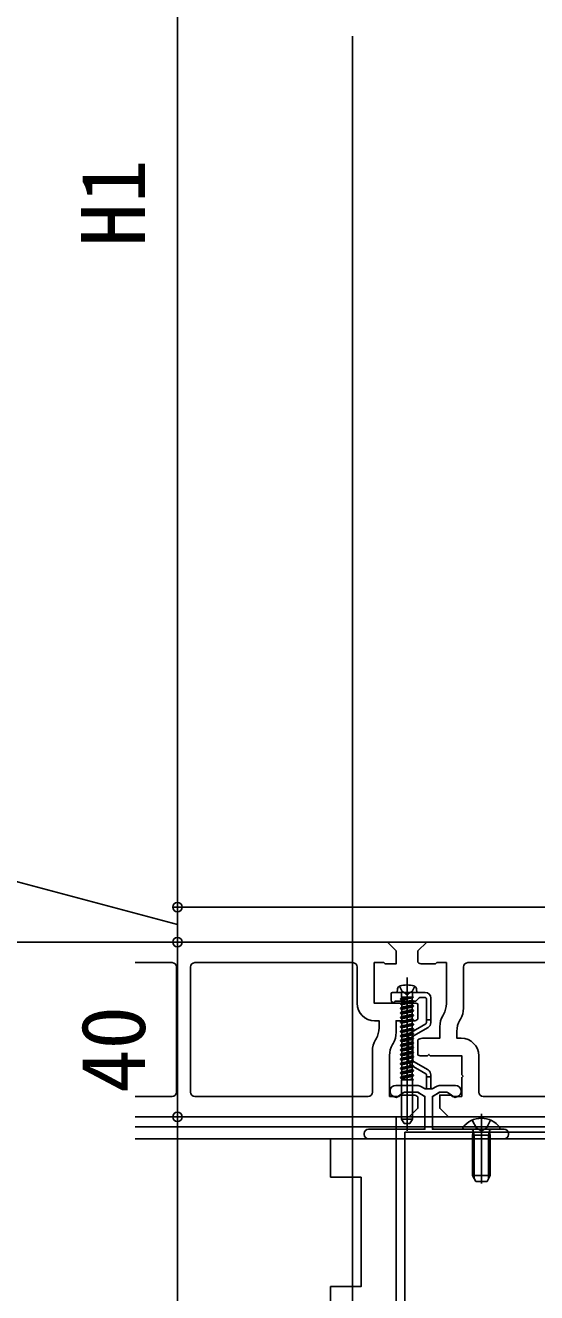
# Model space of a CAD drawing. Units: millimetres, scale not verified. Extents: x -875 to 875, y -1304 to 1296.
# Drawn here: x -704.8 to -587.9, y -13.3 to 276.7 of the extents above; entities that cross this region are included whole.
import ezdxf
from ezdxf.enums import TextEntityAlignment as Align

# ---------------------------------------------------------------- set-up
doc = ezdxf.new("R2010")
doc.units = ezdxf.units.MM
doc.header["$LTSCALE"] = 8
for name, color, linetype in [('0-2_YKK_11', 7, 'Continuous'), ('0-3_YKK_12', 2, 'Continuous'), ('0-4_YKK_13', 4, 'Continuous'), ('0-5_YKK_D', 6, 'Continuous')]:
    doc.layers.add(name, color=color, linetype=linetype)
doc.styles.add('ＭＳ ゴシック', font='')
doc.styles.get('ＭＳ ゴシック').set_extended_font_data('MS Gothic')

msp = doc.modelspace()

# ---------------------------------------------------------------- linework, layer by layer
at = {"layer": '0-2_YKK_11'}
for p, q in [((-679.687, 62.186), (-671.2, 62.186)), ((-670.2, 61.186), (-670.2, 32.586)), ((-667, 61.186), (-667, 32.586)), ((-629.9, 62.186), (-666, 62.186)), ((-628.9, 52.886), (-628.9, 61.186)), ((-604.6, 61.186), (-604.6, 51.778)), ((-564, 62.186), (-603.6, 62.186)), ((-615, 52.752), (-615, 49.268)), ((-609.17, 50.323), (-609.33, 50.046)), ((-605.27, 49.278), (-605.43, 49.001)), ((-624.73, 44.493), (-624.57, 44.77)), ((-620.67, 43.725), (-620.83, 43.448)), ((-615, 44.504), (-615, 41.02)), ((-625.4, 32.586), (-625.4, 41.993)), ((-601.1, 40.886), (-601.1, 32.586)), ((-671.2, 31.586), (-679.687, 31.586)), ((-666, 31.586), (-626.4, 31.586)), ((-600.1, 31.586), (-564, 31.586))]:
    msp.add_line(p, q, dxfattribs=at)
for points in [[(-679.687, 66.886), (-622, 66.886), (-620, 64.886), (-620, 61.886), (-622.5, 61.886), (-622.8, 62.186), (-625, 62.186), (-625, 52.886), (-617.8, 52.886), (-617.5, 52.586), (-617.2, 52.886), (-615.5, 52.886)], [(-422, 66.886), (-613, 66.886), (-615, 64.886), (-615, 62.268)], [(-614, 61.886), (-611, 61.886), (-610.7, 62.186), (-608.5, 62.186), (-608.5, 52.823)], [(-623.9, 47.27), (-623.9, 48.886), (-624.9, 48.886)], [(-616, 48.886), (-620, 48.886), (-620, 46.225)], [(-610, 47.546), (-610, 44.886), (-614, 44.886)], [(-606.1, 46.501), (-606.1, 44.886), (-605.1, 44.886)], [(-621.5, 40.948), (-621.5, 31.586), (-619.3, 31.586), (-619, 31.886), (-616, 31.886)], [(-614.5, 40.886), (-612.8, 40.886), (-612.5, 41.186), (-612.2, 40.886), (-605, 40.886), (-605, 36.536), (-604.7, 36.236), (-605, 35.936), (-605, 31.586), (-607.2, 31.586), (-607.5, 31.886), (-610, 31.886), (-610, 28.886), (-608, 26.886), (-417, 26.886), (-415, 28.886), (-415, 31.504)], [(-615, 31.504), (-615, 28.886), (-617, 26.886), (-679.687, 26.886)]]:
    msp.add_lwpolyline(points, dxfattribs=at)
for points in [[(-480, -21.114), (-640, -21.114), (-640, -19.114), (-620, -19.114), (-620, 26.886), (-500, 26.886), (-500, -19.114), (-480, -19.114)], [(-618, 23.386), (-502, 23.386), (-502, -19.114), (-618, -19.114)]]:
    msp.add_lwpolyline(points, close=True, dxfattribs=at)
for centre, radius, start, end in [((-671.2, 61.186), 1, 0, 90), ((-666, 61.186), 1, 90, 180), ((-629.9, 61.186), 1, 0, 90), ((-614, 63.386), 1.5, 228.18968, 270.00001), ((-603.6, 61.186), 1, 90.00001, 179.99999), ((-624.9, 52.886), 4, 180, 270), ((-615.5, 51.886), 1, 60, 90), ((-613.5, 52.823), 5, 329.99999, 0.00001), ((-605, 47.546), 5, 149.99999, 180.00001), ((-609.6, 51.778), 5, 329.99999, 0.00001), ((-628.9, 47.27), 5, 330, 0), ((-616, 50.386), 1.5, 270, 311.81031), ((-601.1, 46.501), 5, 149.99999, 180.00001), ((-620.4, 41.993), 5, 150, 180), ((-625, 46.225), 5, 330, 0), ((-614, 43.386), 1.5, 89.99999, 131.81032), ((-605.1, 40.886), 4, 0.00001, 89.99999), ((-616.5, 40.948), 5, 150, 180), ((-614.5, 41.886), 1, 239.99995, 269.99996), ((-671.2, 32.586), 1, 270, 0), ((-666, 32.586), 1, 180, 270), ((-626.4, 32.586), 1, 270, 0), ((-600.1, 32.586), 1, 180.00001, 269.99999), ((-616, 30.386), 1.5, 48.18969, 90)]:
    msp.add_arc(centre, radius, start, end, dxfattribs=at)
at = {"layer": '0-3_YKK_12'}
for p, q in [((-630, -170.114), (-630, 274.156)), ((-679.687, 26.886), (-377.93, 26.886)), ((-679.687, 24.586), (-377.93, 24.586)), ((-679.687, 21.886), (-377.93, 21.886))]:
    msp.add_line(p, q, dxfattribs=at)
at = {"layer": '0-4_YKK_13'}
for p, q in [((-617.5, 58.788), (-617.5, 23.705)), ((-618.171, 55.386), (-620.85, 55.386)), ((-619.682, 56.168), (-619.75, 55.386)), ((-615.25, 55.386), (-619.75, 55.386)), ((-617.5, 52.386), (-617.5, 56.386)), ((-613.35, 55.386), (-616.829, 55.386)), ((-615.318, 56.168), (-615.25, 55.386)), ((-615.25, 55.386), (-615.25, 55.43)), ((-621.15, 55.086), (-621.15, 53.586)), ((-620.025, 53.386), (-615.624, 53.386)), ((-616.002, 54.326), (-619, 53.901)), ((-616.002, 54.326), (-619, 53.801)), ((-619, 53.901), (-618.65, 54.103)), ((-619, 53.901), (-619, 53.801)), ((-619, 53.801), (-618.65, 53.598)), ((-616, 53.372), (-619, 52.843)), ((-616, 53.272), (-619, 52.743)), ((-619, 52.843), (-618.65, 53.045)), ((-619, 52.843), (-619, 52.743)), ((-619, 52.743), (-618.65, 52.54)), ((-616, 52.314), (-619, 51.785)), ((-616, 52.214), (-619, 51.685)), ((-618.732, 54.326), (-616.002, 54.326)), ((-618.73, 54.326), (-618.73, 54.986)), ((-618.65, 54.326), (-618.65, 54.103)), ((-618.65, 54.103), (-617.681, 54.326)), ((-616.35, 54.127), (-618.65, 53.598)), ((-618.65, 53.598), (-618.65, 53.045)), ((-618.65, 53.598), (-618.65, 53.045)), ((-616.35, 53.574), (-618.65, 53.045)), ((-616.35, 53.069), (-618.65, 52.54)), ((-618.65, 52.54), (-618.65, 51.987)), ((-616.35, 52.516), (-618.65, 51.987)), ((-616.002, 54.326), (-616.35, 54.127)), ((-616.35, 54.127), (-616.35, 53.574)), ((-616.35, 54.127), (-616.35, 53.574)), ((-616, 53.372), (-616.35, 53.574)), ((-616, 53.272), (-616.35, 53.069)), ((-616.35, 53.069), (-616.35, 52.516)), ((-616, 52.314), (-616.35, 52.516)), ((-616, 52.214), (-616.35, 52.011)), ((-616.27, 54.326), (-616.27, 54.986)), ((-616, 53.272), (-616, 53.372)), ((-616, 52.214), (-616, 52.314)), ((-615.412, 53.473), (-614.788, 54.098)), ((-614.576, 54.186), (-613.35, 54.186)), ((-613.05, 53.886), (-613.05, 49.086)), ((-612.05, 49.086), (-612.05, 54.086)), ((-619, 51.785), (-618.65, 51.987)), ((-619, 51.785), (-619, 51.685)), ((-619, 51.685), (-618.65, 51.482)), ((-616, 51.256), (-619, 50.727)), ((-616, 51.156), (-619, 50.627)), ((-619, 50.727), (-618.65, 50.929)), ((-619, 50.727), (-619, 50.627)), ((-619, 50.627), (-618.65, 50.424)), ((-616, 50.198), (-619, 49.669)), ((-616, 50.098), (-619, 49.569)), ((-619, 49.669), (-618.65, 49.871)), ((-619, 49.669), (-619, 49.569)), ((-619, 49.569), (-618.65, 49.366)), ((-616.35, 52.011), (-618.65, 51.482)), ((-618.65, 51.482), (-618.65, 50.929)), ((-616.35, 51.458), (-618.65, 50.929)), ((-616.35, 50.953), (-618.65, 50.424)), ((-618.65, 50.424), (-618.65, 49.871)), ((-616.35, 50.4), (-618.65, 49.871)), ((-616.35, 49.895), (-618.65, 49.366)), ((-618.65, 49.366), (-618.65, 48.813)), ((-616.35, 49.342), (-618.65, 48.813)), ((-616.35, 52.011), (-616.35, 51.458)), ((-616, 51.256), (-616.35, 51.458)), ((-616, 51.156), (-616.35, 50.953)), ((-616.35, 50.953), (-616.35, 50.4)), ((-616, 50.198), (-616.35, 50.4)), ((-616, 50.098), (-616.35, 49.895)), ((-616.35, 49.895), (-616.35, 49.342)), ((-616, 49.14), (-616.35, 49.342)), ((-616, 51.156), (-616, 51.256)), ((-616, 50.098), (-616, 50.198)), ((-616, 49.14), (-619, 48.611)), ((-616, 49.04), (-619, 48.511)), ((-619, 48.611), (-618.65, 48.813)), ((-619, 48.611), (-619, 48.511)), ((-619, 48.511), (-618.65, 48.308)), ((-616, 48.082), (-619, 47.553)), ((-616, 47.982), (-619, 47.453)), ((-619, 47.553), (-618.65, 47.755)), ((-619, 47.553), (-619, 47.453)), ((-619, 47.453), (-618.65, 47.25)), ((-616, 47.024), (-619, 46.495)), ((-616, 46.924), (-619, 46.395)), ((-619, 46.495), (-618.65, 46.697)), ((-619, 46.495), (-619, 46.395)), ((-616.35, 48.837), (-618.65, 48.308)), ((-618.65, 48.308), (-618.65, 47.755)), ((-616.35, 48.284), (-618.65, 47.755)), ((-616.35, 47.779), (-618.65, 47.25)), ((-618.65, 47.25), (-618.65, 46.697)), ((-616.35, 47.226), (-618.65, 46.697)), ((-616.35, 46.721), (-618.65, 46.192)), ((-613.2, 48.199), (-616.5, 46.294)), ((-616, 49.04), (-616.35, 48.837)), ((-616.35, 48.837), (-616.35, 48.284)), ((-616, 48.082), (-616.35, 48.284)), ((-616, 47.982), (-616.35, 47.779)), ((-616.35, 47.779), (-616.35, 47.226)), ((-616, 47.024), (-616.35, 47.226)), ((-616, 46.924), (-616.35, 46.721)), ((-616.35, 46.721), (-616.35, 46.168)), ((-616, 49.04), (-616, 49.14)), ((-616, 47.982), (-616, 48.082)), ((-616, 45.428), (-612.7, 47.333)), ((-616, 46.924), (-616, 47.024)), ((-612.05, 49.086), (-613.05, 49.086)), ((-613.05, 49.086), (-613.05, 48.459)), ((-612.05, 48.459), (-612.05, 49.086)), ((-619, 46.395), (-618.65, 46.192)), ((-616, 45.966), (-619, 45.437)), ((-616, 45.866), (-619, 45.337)), ((-619, 45.437), (-618.65, 45.639)), ((-619, 45.437), (-619, 45.337)), ((-619, 45.337), (-618.65, 45.134)), ((-616, 44.908), (-619, 44.379)), ((-616, 44.808), (-619, 44.279)), ((-619, 44.379), (-618.65, 44.581)), ((-619, 44.379), (-619, 44.279)), ((-619, 44.279), (-618.65, 44.076)), ((-616, 43.85), (-619, 43.321)), ((-616, 43.75), (-619, 43.221)), ((-619, 43.321), (-618.65, 43.523)), ((-618.65, 46.192), (-618.65, 45.639)), ((-616.35, 46.168), (-618.65, 45.639)), ((-616.35, 45.663), (-618.65, 45.134)), ((-618.65, 45.134), (-618.65, 44.581)), ((-616.35, 45.11), (-618.65, 44.581)), ((-616.35, 44.605), (-618.65, 44.076)), ((-618.65, 44.076), (-618.65, 43.523)), ((-616.35, 44.052), (-618.65, 43.523)), ((-616.35, 43.547), (-618.65, 43.018)), ((-617.15, 45.168), (-617.15, 39.803)), ((-616, 45.966), (-616.35, 46.168)), ((-616, 45.866), (-616.35, 45.663)), ((-616.35, 45.663), (-616.35, 45.11)), ((-616, 44.908), (-616.35, 45.11)), ((-616, 44.808), (-616.35, 44.605)), ((-616.35, 44.605), (-616.35, 44.052)), ((-616, 43.85), (-616.35, 44.052)), ((-616, 43.75), (-616.35, 43.547)), ((-616.35, 43.547), (-616.35, 42.994)), ((-616.15, 39.803), (-616.15, 45.168)), ((-616, 45.866), (-616, 45.966)), ((-616, 44.808), (-616, 44.908)), ((-616, 43.75), (-616, 43.85)), ((-619, 43.321), (-619, 43.221)), ((-619, 43.221), (-618.65, 43.018)), ((-616, 42.792), (-619, 42.263)), ((-616, 42.692), (-619, 42.163)), ((-619, 42.263), (-618.65, 42.465)), ((-619, 42.263), (-619, 42.163)), ((-619, 42.163), (-618.65, 41.96)), ((-616, 41.734), (-619, 41.205)), ((-616, 41.634), (-619, 41.105)), ((-619, 41.205), (-618.65, 41.407)), ((-619, 41.205), (-619, 41.105)), ((-619, 41.105), (-618.65, 40.902)), ((-616, 40.676), (-619, 40.147)), ((-618.65, 43.018), (-618.65, 42.465)), ((-616.35, 42.994), (-618.65, 42.465)), ((-616.35, 42.489), (-618.65, 41.96)), ((-618.65, 41.96), (-618.65, 41.407)), ((-616.35, 41.936), (-618.65, 41.407)), ((-616.35, 41.431), (-618.65, 40.902)), ((-618.65, 40.902), (-618.65, 40.349)), ((-616.35, 40.878), (-618.65, 40.349)), ((-616, 42.792), (-616.35, 42.994)), ((-616, 42.692), (-616.35, 42.489)), ((-616.35, 42.489), (-616.35, 41.936)), ((-616, 41.734), (-616.35, 41.936)), ((-616, 41.634), (-616.35, 41.431)), ((-616.35, 41.431), (-616.35, 40.878)), ((-616, 40.676), (-616.35, 40.878)), ((-616, 42.692), (-616, 42.792)), ((-616, 41.634), (-616, 41.734)), ((-616, 40.576), (-616, 40.676)), ((-616, 40.576), (-619, 40.047)), ((-619, 40.147), (-618.65, 40.349)), ((-619, 40.147), (-619, 40.047)), ((-619, 40.047), (-618.65, 39.844)), ((-616, 39.618), (-619, 39.089)), ((-616, 39.518), (-619, 38.989)), ((-619, 39.089), (-618.65, 39.291)), ((-619, 39.089), (-619, 38.989)), ((-619, 38.989), (-618.65, 38.786)), ((-616, 38.56), (-619, 38.031)), ((-616, 38.46), (-619, 37.931)), ((-619, 38.031), (-618.65, 38.233)), ((-619, 38.031), (-619, 37.931)), ((-619, 37.931), (-618.65, 37.728)), ((-616.35, 40.373), (-618.65, 39.844)), ((-618.65, 39.844), (-618.65, 39.291)), ((-616.35, 39.82), (-618.65, 39.291)), ((-616.35, 39.315), (-618.65, 38.786)), ((-618.65, 38.786), (-618.65, 38.233)), ((-616.35, 38.762), (-618.65, 38.233)), ((-616.35, 38.257), (-618.65, 37.728)), ((-618.65, 37.728), (-618.65, 37.175)), ((-616.35, 37.704), (-618.65, 37.175)), ((-616.5, 38.677), (-613.2, 36.772)), ((-616, 40.576), (-616.35, 40.373)), ((-616.35, 40.373), (-616.35, 39.82)), ((-616, 39.618), (-616.35, 39.82)), ((-616, 39.518), (-616.35, 39.315)), ((-616.35, 39.315), (-616.35, 38.762)), ((-616, 38.56), (-616.35, 38.762)), ((-616, 38.46), (-616.35, 38.257)), ((-616.35, 38.257), (-616.35, 37.704)), ((-616, 37.502), (-616.35, 37.704)), ((-616, 39.518), (-616, 39.618)), ((-612.7, 37.638), (-616, 39.543)), ((-616, 38.46), (-616, 38.56)), ((-616, 37.502), (-619, 36.973)), ((-616, 37.402), (-619, 36.873)), ((-619, 36.973), (-618.65, 37.175)), ((-619, 36.973), (-619, 36.873)), ((-619, 36.873), (-618.65, 36.67)), ((-616, 36.444), (-619, 35.915)), ((-616, 36.344), (-619, 35.815)), ((-619, 35.915), (-618.65, 36.117)), ((-619, 35.915), (-619, 35.815)), ((-619, 35.815), (-618.65, 35.612)), ((-618.73, 35.386), (-616, 35.386)), ((-618.73, 26.386), (-618.73, 35.386)), ((-616.35, 37.199), (-618.65, 36.67)), ((-618.65, 36.67), (-618.65, 36.117)), ((-616.35, 36.646), (-618.65, 36.117)), ((-616.35, 36.141), (-618.65, 35.612)), ((-618.65, 35.612), (-618.65, 35.386)), ((-616.35, 35.588), (-617.229, 35.386)), ((-616, 37.402), (-616.35, 37.199)), ((-616.35, 37.199), (-616.35, 36.646)), ((-616, 36.444), (-616.35, 36.646)), ((-616, 36.444), (-616.35, 36.646)), ((-616, 36.344), (-616.35, 36.141)), ((-616, 36.344), (-616.35, 36.141)), ((-616.35, 36.141), (-616.35, 35.588)), ((-616, 35.386), (-616.35, 35.588)), ((-616.27, 26.386), (-616.27, 35.386)), ((-616, 37.402), (-616, 37.502)), ((-616, 36.344), (-616, 36.444)), ((-613.05, 36.512), (-613.05, 36.086)), ((-613.05, 36.086), (-613.05, 33.635)), ((-613.05, 36.086), (-612.05, 36.086)), ((-612.05, 36.086), (-612.05, 36.512)), ((-612.05, 33.635), (-612.05, 36.086)), ((-615.212, 34.086), (-620.075, 34.086)), ((-620.075, 34.086), (-615.212, 34.086)), ((-619.713, 31.476), (-618.387, 32.405)), ((-617.813, 32.586), (-615.212, 32.586)), ((-615.062, 32.545), (-613.55, 31.672)), ((-613.5, 33.375), (-614.312, 33.844)), ((-610.788, 33.844), (-611.6, 33.375)), ((-611.55, 31.672), (-610.038, 32.545)), ((-606.425, 34.086), (-609.888, 34.086)), ((-609.888, 34.086), (-606.425, 34.086)), ((-609.888, 32.586), (-608.687, 32.586)), ((-608.113, 32.405), (-606.787, 31.476)), ((-620.418, 31.48), (-620.129, 31.403)), ((-613.4, 31.412), (-613.4, 24.386)), ((-611.7, 24.386), (-611.7, 31.412)), ((-606.371, 31.403), (-606.082, 31.48)), ((-616.27, 26.386), (-618.73, 26.386)), ((-618.73, 26.386), (-618.153, 25.386)), ((-616.27, 26.386), (-616.847, 25.386)), ((-602.575, 26.162), (-601.645, 24.297)), ((-600.5, 27.586), (-600.5, 11.622)), ((-598.425, 26.162), (-599.355, 24.297)), ((-613.7, 24.086), (-626.3, 24.086)), ((-618.153, 25.386), (-616.847, 25.386)), ((-595.3, 24.086), (-611.4, 24.086)), ((-604.476, 24.086), (-596.524, 24.086)), ((-602.5, 22.686), (-602.355, 23.498)), ((-602.121, 22.686), (-602.361, 23.701)), ((-601.645, 24.297), (-600.5, 23.688)), ((-600.5, 20.886), (-600.5, 25.086)), ((-599.355, 24.297), (-600.5, 23.688)), ((-598.879, 22.686), (-598.639, 23.701)), ((-598.5, 22.686), (-598.645, 23.498)), ((-485, 21.886), (-635, 21.886)), ((-635, 13.086), (-635, 21.886)), ((-627.3, 23.086), (-627.3, 22.886)), ((-627.3, 22.886), (-627.3, 23.086)), ((-626.3, 21.886), (-595.3, 21.886)), ((-595.3, 21.886), (-626.3, 21.886)), ((-598.5, 22.686), (-602.5, 22.686)), ((-602.5, 22.686), (-602.5, 13.486)), ((-602.121, 22.686), (-602.121, 12.728)), ((-598.879, 22.686), (-598.879, 12.728)), ((-598.5, 22.686), (-598.5, 13.486)), ((-594.3, 22.886), (-594.3, 23.086)), ((-594.3, 23.086), (-594.3, 22.886)), ((-598.5, 13.486), (-602.5, 13.486)), ((-601.8, 12.086), (-602.5, 13.486)), ((-599.2, 12.086), (-601.8, 12.086)), ((-598.5, 13.486), (-599.2, 12.086))]:
    msp.add_line(p, q, dxfattribs=at)
for points in [[(-619.25, 56.81), (-618.645, 55.585), (-617.5, 54.977)], [(-615.75, 56.81), (-616.355, 55.585), (-617.5, 54.977)], [(-626.3, 24.086), (-613.4, 24.086), (-613.4, 31.586), (-615.132, 32.586), (-617.813, 32.586)], [(-618.387, 32.405), (-619.904, 31.342), (-620.418, 31.48)], [(-614.312, 33.844), (-613.344, 33.286), (-611.756, 33.286), (-610.788, 33.844)], [(-608.687, 32.586), (-609.968, 32.586), (-611.7, 31.586), (-611.7, 24.086), (-595.3, 24.086)], [(-606.082, 31.48), (-606.596, 31.342), (-608.113, 32.405)], [(-635, 13.086), (-628, 13.086), (-628, -11.914), (-635, -11.914)], [(-485, -11.914), (-485, -48.114), (-635, -48.114), (-635, -11.914)]]:
    msp.add_lwpolyline(points, dxfattribs=at)
for centre, radius, start, end in [((-620.85, 55.086), 0.3, 90, 180), ((-618.885, 56.098), 0.8, 105.44272, 175), ((-619.13, 54.986), 0.4, 0, 90), ((-617.5, 51.086), 6, 74.55728, 105.44272), ((-618.171, 55.186), 0.2, 16.60155, 90), ((-617.5, 55.386), 0.5, 196.60155, 343.39845), ((-616.829, 55.186), 0.2, 90, 163.39845), ((-615.87, 54.986), 0.4, 90, 180), ((-616.115, 56.098), 0.8, 5, 74.55728), ((-613.35, 54.086), 1.3, 0, 90), ((-620.65, 53.586), 0.5, 180, 321.31781), ((-620.025, 53.086), 0.3, 90, 141.31781), ((-615.624, 53.686), 0.3, 270, 315), ((-614.576, 53.886), 0.3, 90, 135), ((-613.35, 53.886), 0.3, 0, 90), ((-613.35, 48.459), 0.3, 300, 0), ((-613.35, 48.459), 1.3, 300, 0), ((-615.85, 45.168), 1.3, 120, 180), ((-615.85, 45.168), 0.3, 120, 180), ((-615.85, 39.803), 1.3, 180, 240), ((-615.85, 39.803), 0.3, 180, 240), ((-613.35, 36.512), 0.3, 0, 60), ((-613.35, 36.512), 1.3, 0, 60), ((-620.075, 32.76), 1.325, 90, 255), ((-620.075, 32.76), 1.325, 90.00002, 255), ((-617.813, 31.586), 1, 90, 125), ((-617.813, 31.586), 1, 89.99999, 124.99998), ((-615.212, 32.286), 1.8, 60, 90), ((-615.212, 32.286), 1.8, 60.00001, 90.00002), ((-615.212, 32.286), 0.3, 60, 90), ((-613.35, 33.635), 0.3, 240, 0), ((-611.75, 33.635), 0.3, 180, 300), ((-609.888, 32.286), 1.8, 90, 120), ((-609.888, 32.286), 1.8, 89.99998, 119.99999), ((-609.888, 32.286), 0.3, 90, 120), ((-608.687, 31.586), 1, 55, 90), ((-608.687, 31.586), 1, 55.00002, 90.00001), ((-606.425, 32.76), 1.325, 285, 90), ((-606.425, 32.76), 1.325, 285, 89.99998), ((-620, 31.886), 0.5, 255, 305), ((-613.7, 31.412), 0.3, 0, 60), ((-611.4, 31.412), 0.3, 120, 180), ((-606.5, 31.886), 0.5, 235, 285), ((-600.5, 21.286), 5.3, 37.71409, 142.28591), ((-626.3, 23.086), 1, 90, 180), ((-626.3, 23.086), 1, 90.00001, 179.99999), ((-613.7, 24.386), 0.3, 270, 0), ((-611.4, 24.386), 0.3, 180, 270), ((-604.476, 24.36), 0.274, 142.28591, 270), ((-602.848, 23.586), 0.5, 349.90904, 90), ((-598.152, 23.586), 0.5, 90, 190.09096), ((-596.524, 24.36), 0.274, 270, 37.71409), ((-595.3, 23.086), 1, 0, 90), ((-595.3, 23.086), 1, 0.00001, 89.99999), ((-626.3, 22.886), 1, 180, 270), ((-626.3, 22.886), 1, 180.00001, 269.99999), ((-595.3, 22.886), 1, 270, 0), ((-595.3, 22.886), 1, 270.00001, 359.99999)]:
    msp.add_arc(centre, radius, start, end, dxfattribs=at)
at = {"layer": '0-5_YKK_D'}
for p, q in [((-670, 74.886), (-670, 406.886)), ((-575.2, 74.886), (-671, 74.886)), ((-670, 74.886), (-670, 66.886)), ((-604.174, 66.886), (-711, 66.886)), ((-576, 66.886), (-671, 66.886)), ((-670, 66.886), (-670, 26.886)), ((-596, 26.886), (-671, 26.886)), ((-670, 26.886), (-670, -65.114))]:
    msp.add_line(p, q, dxfattribs=at)
msp.add_lwpolyline([(-670, 70.886), (-710, 81.6), (-710, 99.418)], dxfattribs=at)
for centre in [(-670, 74.886), (-670, 74.886), (-670, 66.886), (-670, 66.886), (-670, 26.886), (-670, 26.886)]:
    msp.add_circle(centre, 1.075, dxfattribs=at)

# ---------------------------------------------------------------- texts
at = {"layer": '0-5_YKK_D', "style": 'ＭＳ ゴシック'}
for s, p in [('H1', (-673, 225.999)), ('40', (-673, 32.34))]:
    msp.add_text(s, height=14.66, rotation=90, dxfattribs=at).set_placement(p, align=Align.BOTTOM_LEFT)

doc.saveas('drawing.dxf')
